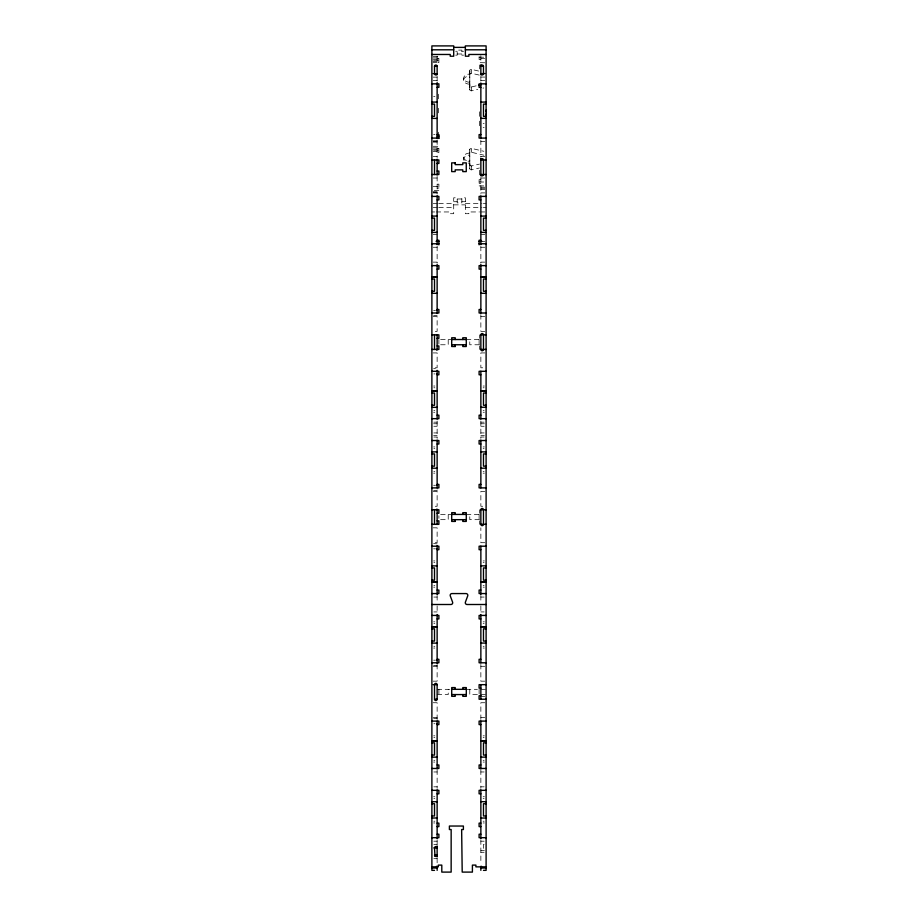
<?xml version="1.0" encoding="UTF-8"?>
<svg xmlns="http://www.w3.org/2000/svg" width="918" height="918" viewBox="0 0 918 918"><rect width="100%" height="100%" fill="white"/><g stroke="black" fill="none" stroke-linecap="round" stroke-linejoin="round"><path stroke-width="0.69" stroke-dasharray="4.59 3.44" d="M469.775 165.274L469.775 164.781A1.744 1.17 0 0 0 471.531 165.951L479.448 164.093M469.775 74.714L469.809 70.824L469.775 71.524M469.775 150.059L469.809 149.359M469.775 83.549L469.809 87.439L469.775 85.764A1.744 1.17 0 0 0 471.531 86.935L477.681 85.489M469.775 89.172L469.775 89.666A1.744 1.17 0 0 0 471.531 90.836L477.681 89.39M482.96 88.162L483.843 87.956M469.775 168.189L469.775 168.683A1.744 1.17 0 0 0 471.531 169.853L479.448 167.994M433.193 62.711L437.129 62.275M484.13 844.411L483.476 844.422L483.476 850.527M455.661 51.27L457.198 51.259M461.857 51.259L463.613 51.27M457.198 53.99L461.857 53.99M455.661 55.16L457.198 55.16L457.198 50.1L461.857 50.1L461.857 55.16L463.613 55.16M433.193 56.331L438.884 56.331L438.884 62.573L437.129 62.573M479.104 57.18L484.142 57.18M433.193 57.891L437.129 57.891M480.86 58.477L484.796 58.477M437.129 58.672L438.884 58.672M433.193 59.2L437.129 59.2M480.86 59.521L479.104 59.521L479.104 55.619M433.629 60.232L438.884 60.232M433.193 61.529L437.129 61.529M484.796 62.78L479.104 62.642L479.655 68.873M433.193 77.135L437.129 77.135M480.86 77.066L484.796 77.066M433.193 80.348L437.129 80.348M480.86 80.348L484.796 80.348M438.334 94.221L438.448 100.464M433.629 96.562L434.948 96.562M438.448 108.267L438.334 114.509M479.655 111.789L479.655 118.032M479.655 121.153L479.655 127.395M483.155 123.494L484.142 123.494M483.155 127.395L484.142 127.395M438.334 132.238L438.884 136.139M433.629 134.579L434.948 134.579M433.193 140.821L437.129 140.821M433.193 141.59L437.129 141.59M480.86 141.59L484.796 141.59M433.193 142.118L437.129 142.118M433.193 146.283L438.884 146.283L438.884 152.526L437.129 152.526M433.193 147.844L437.129 147.844M437.129 148.624L438.884 148.624M433.193 149.141L437.129 149.141M433.629 150.185L438.884 150.185M433.193 151.481L437.129 151.481M433.193 156.45L437.129 156.45M480.86 156.45L484.796 156.45M479.655 170.312L479.655 176.543M433.193 178.023L437.129 178.023M480.86 178.023L484.796 178.023M480.86 179.676L479.104 179.676L479.104 185.906L484.142 185.906M479.104 182.016L484.796 182.016M479.104 183.566L480.86 183.566M437.129 184.174L438.884 184.174L438.884 190.416L433.629 190.416M433.193 186.515L438.884 186.515M480.86 187.215L484.796 187.215M437.129 188.075L438.884 188.075M480.86 188.247L484.796 188.247M480.86 189.556L484.796 189.556M433.193 191.713L437.129 191.713M433.193 192.746L437.129 192.746M433.193 192.895L437.129 192.895M480.86 192.895L484.796 192.895M457.198 198.976L461.857 198.976M453.699 201.708L457.198 201.708M461.857 201.708L465.357 201.708M433.25 203.658L437.335 203.658M438.701 203.658L453.699 203.658M465.357 203.658L481.95 203.658M483.338 203.658L486.104 203.658M453.699 204.863L465.357 204.863M433.25 207.56L437.335 207.56M438.701 207.56L453.699 207.56M465.357 207.56L481.95 207.56M483.338 207.56L486.104 207.56M431.885 211.955L434.696 211.955M436.107 211.955L450.199 211.955L450.199 213.699L453.699 213.699L453.699 197.806L457.198 197.806L457.198 202.878L461.857 202.878L461.857 197.806L465.357 197.806L465.357 213.699L468.857 213.699L468.857 211.955L479.471 211.955M480.791 211.955L484.773 211.955M433.193 234.549L437.129 234.549M480.86 234.549L484.796 234.549M480.86 241.331L484.796 241.331M433.193 247.263L437.129 247.263M480.86 247.263L484.796 247.263M433.193 262.123L437.129 262.123M480.86 262.123L484.796 262.123M433.629 310.364L435.384 310.364M433.629 315.62L437.129 315.608M433.193 316.492L437.129 316.492L437.129 331.364L433.193 331.364M480.86 316.492L484.796 316.492M484.796 331.364L480.86 331.364L480.86 314.163M479.655 334.852L479.655 338.352M440.594 339.522L451.702 339.522M466.287 339.522L480.86 339.522M440.594 344.766L448.214 344.766L448.214 339.522M479.471 344.766L469.775 344.766L469.775 339.522M479.655 345.937L479.655 349.437M433.193 352.925L437.129 352.925L437.129 367.797L433.193 367.797M484.796 352.925L480.86 352.925L480.86 367.797L484.796 367.797M433.629 368.669L435.384 368.669M433.847 373.913L434.834 373.913M433.629 386.03L434.834 386.03M483.155 386.03L484.36 386.03M433.847 387.775L434.834 387.775M483.155 387.775L484.13 387.775M433.847 410.518L434.834 410.518M483.155 410.518L484.13 410.518M433.629 412.262L434.834 412.262M483.155 412.262L484.36 412.262M433.847 422.165L437.129 422.165M480.86 422.165L484.13 422.165M433.629 423.76L437.129 423.76M480.86 423.76L484.36 423.76M433.847 426.262L437.129 426.262M480.86 426.262L484.13 426.262M433.847 432.929L437.129 432.929M480.86 432.929L484.13 432.929M433.629 435.43L437.129 435.43M480.86 435.43L484.36 435.43M433.847 437.025L437.129 437.025M480.86 437.025L484.13 437.025M433.629 446.928L434.834 446.928M483.155 446.928L484.36 446.928M433.847 448.673L434.834 448.673M483.155 448.673L484.13 448.673M433.847 471.416L434.834 471.416M483.155 471.416L484.13 471.416M433.629 473.16L434.834 473.16M483.155 473.16L484.36 473.16M433.629 485.278L435.384 485.278M433.629 490.522L437.129 490.522L437.129 489.937M433.193 491.394L437.129 491.394L437.129 506.266L433.193 506.266M484.796 491.394L480.86 491.394L480.86 506.266L484.796 506.266M479.655 509.754L479.655 513.254M440.606 514.424L451.713 514.424M466.298 514.424L480.871 514.424M440.606 519.668L448.225 519.668L448.225 514.424M479.483 519.668L469.786 519.668L469.786 514.424M479.655 520.839L479.655 524.339M433.193 527.827L437.129 527.827L437.129 542.699L433.193 542.699M484.796 542.699L480.86 542.699L480.86 527.827M433.629 543.571L437.129 543.869M433.629 548.826L435.384 548.826M433.629 560.932L434.834 560.932M483.155 560.932L484.36 560.932M433.847 562.677L434.834 562.677M483.155 562.677L484.13 562.677M433.847 585.42L434.834 585.42M483.155 585.42L484.13 585.42M433.629 587.164L434.834 587.164M483.155 587.164L484.36 587.164M433.847 597.067L437.129 597.067M480.86 597.067L484.13 597.067M433.847 611.927L437.129 611.927M480.86 611.927L484.13 611.927M433.629 621.83L434.834 621.83M483.155 621.83L484.36 621.83M433.847 623.574L434.834 623.574M483.155 623.574L484.13 623.574M433.847 646.318L434.834 646.318M483.155 646.318L484.13 646.318M433.629 648.062L434.834 648.062M483.155 648.062L484.36 648.062M433.629 660.18L435.384 660.18M433.629 665.424L437.129 665.424M433.193 666.296L437.129 666.296M480.86 666.296L484.796 666.296M433.193 681.167L437.129 681.167L437.129 663.966M484.796 681.167L480.86 681.167L480.86 663.966M437.14 689.326L451.713 689.326M466.298 689.326L477.406 689.326M480.86 689.326L486.115 689.326M437.14 694.57L448.225 694.57L448.225 689.326M477.406 694.57L469.786 694.57L469.786 689.326M480.86 694.57L486.115 694.57M480.86 696.326L484.796 696.326M433.193 702.74L437.129 702.74L437.129 719.93M484.796 702.74L480.86 702.74L480.86 719.93M433.193 717.601L437.129 717.601M480.86 717.601L484.796 717.601M433.629 718.473L437.129 718.473M433.847 723.728L434.834 723.728M433.629 735.834L434.834 735.834M483.155 735.834L484.36 735.834M433.847 737.579L434.834 737.579M483.155 737.579L484.13 737.579M433.847 760.322L434.834 760.322M483.155 760.322L484.13 760.322M433.629 762.066L434.834 762.066M483.155 762.066L484.36 762.066M433.847 771.969L437.129 771.969M480.86 771.969L484.13 771.969M433.847 786.829L437.129 786.829M480.86 786.829L484.13 786.829M433.629 796.732L434.834 796.732M483.155 796.732L484.36 796.732M433.847 798.476L434.834 798.476M483.155 798.476L484.13 798.476M433.847 821.22L434.834 821.22M483.155 821.22L484.13 821.22M433.629 822.964L434.834 822.964M483.155 822.964L484.36 822.964M433.847 841.198L437.129 841.198M480.86 841.198L484.13 841.198M433.847 844.411L437.129 844.411M480.86 850.527L484.36 850.527M480.86 852.283L484.13 852.283M433.847 858.686L437.129 858.686M469.775 89.666L469.775 70.548A1.744 1.17 0 0 1 471.531 69.378L479.448 71.237M469.775 84.204A6.116 4.097 0 0 1 463.659 80.107L463.659 78.156A6.116 4.097 0 0 1 469.775 74.06L469.775 74.45A1.744 1.17 0 0 1 471.531 73.279L479.448 75.138M469.775 168.683L469.775 149.565A1.744 1.17 0 0 1 471.531 148.395L483.843 151.286M466.424 160.604A6.116 4.097 0 0 1 463.911 156.003A6.116 4.097 0 0 1 469.775 153.077L469.775 153.467A1.744 1.17 0 0 1 471.531 152.296L483.843 155.176M469.775 72.992L469.809 87.933M469.775 152.009L469.809 166.938L469.775 163.22A6.116 4.097 0 0 1 468.1 163.06M480.86 55.619L480.86 63.216M480.86 76.481L480.86 81.748M480.86 140.064L480.86 157.116M480.86 177.622L480.86 193.985M480.86 246.231L480.86 263.099M480.86 421.064L480.86 438.345M480.86 595.53L480.86 602.644M480.86 605.891L480.86 612.811M480.86 769.995L480.86 788.367M480.86 839.89L480.86 863.712M479.104 339.522L479.104 344.766M479.116 514.424L479.116 519.668M479.116 689.326L479.116 694.57M471.531 69.378L471.531 73.279M471.531 86.935L471.531 90.836M471.531 148.395L471.531 152.296M471.531 165.951L471.531 169.853M463.659 157.173L463.659 159.124M438.884 339.522L438.884 344.766M438.896 515.732L438.896 518.36M438.896 689.326L438.896 694.57M437.129 56.182L437.129 63.124M437.129 76.446L437.129 81.472M437.129 139.926L437.129 157.506M437.129 176.451L437.129 193.985M437.129 246.231L437.129 263.099M437.129 421.064L437.129 438.345M437.129 595.53L437.129 602.644M437.129 605.891L437.129 612.811M437.129 769.995L437.129 788.367M437.129 839.89L437.129 844.629M437.129 858.25L437.129 862.828M469.775 82.253A6.116 4.097 0 0 1 463.659 78.156M469.775 161.27A6.116 4.097 0 0 1 468.1 161.109M464.083 160.627A6.116 4.097 0 0 1 469.775 155.027M463.659 80.107A6.116 4.097 0 0 1 469.775 76.01"/><path stroke-width="1.38" d="M486.104 115.691L486.104 113.924M486.104 111.789L486.104 110.034M437.129 73.704L433.193 73.647M437.129 524.453L437.129 509.639A1.308 1.308 0 0 0 436.922 509.042M478.565 85.294L481.204 84.674M453.71 47.38L465.38 47.38M431.885 49.801L453.699 49.801M465.357 49.801L486.104 49.801M431.885 54.472L450.222 54.472L450.222 56.216L453.71 56.216L453.699 45.9L431.885 45.9L431.885 870.344L434.512 870.356M486.104 54.472L468.868 54.472L468.868 56.216L465.38 56.216L465.357 45.9L486.104 45.9L486.104 870.344L483.476 870.356M434.512 73.704L434.512 66.348L437.129 66.348L437.129 74.737M480.86 66.28L483.476 66.28L483.476 73.647A1.308 1.308 0 0 1 482.168 74.955A1.308 1.308 0 0 1 480.86 73.647L484.796 73.566M431.885 83.848L438.884 83.848L438.884 87.348L437.129 87.348M486.104 83.848L479.104 83.848L479.104 87.348L480.86 87.348M431.885 102.116L437.129 102.047M480.86 102.116L486.104 102.047M431.885 104.113L434.512 104.113L434.512 116.356L431.885 116.356M486.104 104.113L483.476 104.113L483.476 116.356L486.104 116.356M431.885 118.353L437.129 118.433M480.86 118.353L486.104 118.353M437.129 134.59L438.884 134.59L438.884 138.48M480.86 134.59L479.104 134.59L479.104 138.09L486.104 138.09M437.129 136.139L438.884 136.139M431.885 138.09L438.884 138.09M431.885 159.95L438.884 159.95L438.884 163.45L437.129 163.45M486.104 159.95L480.86 159.95A1.308 1.308 0 0 1 482.168 158.642A1.308 1.308 0 0 1 483.476 159.95L483.476 174.523A1.308 1.308 0 0 1 482.168 175.843A1.308 1.308 0 0 1 480.86 174.523L486.104 174.523M437.129 171.035L438.884 171.035L438.884 174.523L431.885 174.523M431.885 196.395L438.884 196.395L438.884 199.894L437.129 199.894M486.104 196.395L479.104 196.395L479.104 199.894L480.86 199.894M431.885 216.12L437.129 216.051M480.86 216.12L486.104 216.051M431.885 218.117L434.512 218.117L434.512 230.361L431.885 230.361M486.104 218.117L483.476 218.117L483.476 230.361L486.104 230.361M431.885 232.438L437.129 232.357M480.86 232.357L486.104 232.438M437.129 240.264L438.884 240.264L438.884 244.831M480.86 240.264L479.104 240.264L479.104 244.831M436.084 241.331L438.884 241.331M479.104 241.331L481.904 241.331M431.885 243.763L438.884 243.763M479.104 243.763L486.104 243.763M431.885 265.623L438.884 265.623L438.884 269.123L437.129 269.123M486.104 265.623L479.104 265.623L479.104 269.123L480.86 269.123M431.885 279.015L434.512 279.015L434.512 291.258L431.885 291.258M486.104 279.015L483.476 279.015L483.476 291.258L486.104 291.258M431.885 293.255L437.129 293.335M480.86 293.255L486.104 293.335M437.129 309.492L438.884 309.492L438.884 312.992L431.885 312.992M480.86 309.492L479.104 309.492L479.104 312.992L486.104 312.992M436.475 310.364L437.129 310.364M431.885 334.852L438.884 334.852L438.884 338.352L437.129 338.352M480.86 334.852A1.308 1.308 0 0 1 482.168 333.544A1.308 1.308 0 0 1 483.476 334.852L483.476 349.437A1.308 1.308 0 0 1 482.168 350.745A1.308 1.308 0 0 1 480.86 349.437L480.86 334.852L486.104 334.852M451.702 339.522L466.287 339.522M451.702 344.766L466.287 344.766M437.129 345.937L438.884 345.937L438.884 349.437L431.885 349.437M455.213 346.522L451.69 346.522L451.713 337.767L455.213 337.767L455.19 339.522M480.86 349.437L486.104 349.437M431.885 371.297L438.884 371.297L438.884 374.796L437.129 374.796M486.104 371.297L479.104 371.297L479.104 374.796L480.86 374.796M436.475 373.913L437.129 373.913M431.885 393.03L434.512 393.03L434.512 405.274L431.885 405.274M486.104 393.03L483.476 393.03L483.476 405.274L486.104 405.274M431.885 407.34L437.129 407.34M480.86 407.271L486.104 407.271M437.129 415.166L438.884 415.166L438.884 418.665L431.885 418.665M480.86 415.166L479.104 415.166L479.104 418.665L486.104 418.665M431.885 440.525L438.884 440.525L438.884 444.025L437.129 444.025M486.104 440.525L479.104 440.525L479.104 444.025L480.86 444.025M431.885 451.931L437.129 451.851M480.86 451.851L486.104 451.931M431.885 453.928L434.512 453.928L434.512 466.16L431.885 466.16M486.104 453.928L483.476 453.928L483.476 466.16L486.104 466.16M431.885 468.157L437.129 468.237M480.86 468.237L486.104 468.157M437.129 484.394L438.884 484.394L438.884 487.894L431.885 487.894M480.86 484.394L479.104 484.394L479.104 487.894L486.104 487.894M436.475 485.278L437.129 485.278M431.885 509.754L438.884 509.754L438.884 513.254L437.129 513.254M480.86 509.754A1.308 1.308 0 0 1 482.168 508.446A1.308 1.308 0 0 1 483.476 509.754L483.476 524.339A1.308 1.308 0 0 1 482.168 525.647A1.308 1.308 0 0 1 480.86 524.339L480.86 509.754L486.104 509.754M451.713 514.424L466.298 514.424M451.713 519.668L466.298 519.668M437.129 520.839L438.884 520.839L438.884 524.339L431.885 524.339M455.213 521.424L451.69 521.424L451.713 512.68L455.213 512.68L455.19 514.424M480.86 524.339L486.104 524.339M431.885 546.199L438.884 546.199L438.884 549.698L437.129 549.698M486.104 546.199L479.104 546.199L479.104 549.698L480.86 549.698M436.475 548.826L437.129 548.826M431.885 565.855L437.129 565.936M480.86 565.855L486.104 565.855M431.885 567.932L434.512 567.932L434.512 580.176L431.885 580.176M486.104 567.932L483.476 567.932L483.476 580.176L486.104 580.176M437.129 590.067L438.884 590.067L438.884 593.567L431.885 593.567M480.86 590.067L479.104 590.067L479.104 593.567L486.104 593.567M431.885 604.503L450.945 604.503A1.744 1.744 0 0 0 452.585 602.139L450.245 595.816A1.744 1.744 0 0 1 451.92 593.567L466.069 593.567A1.744 1.744 0 0 1 467.744 595.816L465.403 602.139A1.744 1.744 0 0 0 467.044 604.503L486.104 604.503M431.885 615.427L438.884 615.427L438.884 618.927L437.129 618.927M486.104 615.427L479.104 615.427L479.104 618.927L480.86 618.927M431.885 628.83L434.512 628.83L434.512 641.074L431.885 641.074M486.104 628.83L483.476 628.83L483.476 641.074L486.104 641.074M431.885 643.07L437.129 643.139M480.86 643.07L486.104 643.07M437.129 659.296L438.884 659.296L438.884 662.796L431.885 662.796M480.86 659.296L479.104 659.296L479.104 662.796L486.104 662.796M436.475 660.18L437.129 660.18M433.193 684.667L437.129 684.667L437.129 699.241A1.308 1.308 0 0 1 435.82 700.549A1.308 1.308 0 0 1 434.512 699.241L434.512 684.667A1.308 1.308 0 0 1 435.82 683.348A1.308 1.308 0 0 1 437.129 684.667M486.104 684.667L479.104 684.667L479.104 688.156L480.86 688.156M451.713 689.326L466.298 689.326M451.713 694.57L466.298 694.57M480.86 695.741L479.104 695.741L479.104 699.241L486.104 699.241M434.512 699.241L437.129 699.241M431.885 721.1L438.884 721.1L438.884 724.6L437.129 724.6M486.104 721.1L479.104 721.1L479.104 724.6L480.86 724.6M436.475 723.728L437.129 723.728M431.885 740.757L437.129 740.757M480.86 740.757L486.104 740.757M431.885 740.837L437.129 740.837M480.86 740.837L486.104 740.837M431.885 742.834L434.512 742.834L434.512 755.078L431.885 755.078M486.104 742.834L483.476 742.834L483.476 755.078L486.104 755.078M431.885 757.143L437.129 757.143M480.86 757.143L486.104 757.143M437.129 764.969L438.884 764.969L438.884 768.469L431.885 768.469M480.86 764.969L479.104 764.969L479.104 768.469L486.104 768.469M431.885 790.329L438.884 790.329L438.884 793.829L437.129 793.829M486.104 790.329L479.104 790.329L479.104 793.829L480.86 793.829M431.885 801.735L437.129 801.735M480.86 801.655L486.104 801.735M431.885 803.732L434.512 803.732L434.512 815.976L431.885 815.976M486.104 803.732L483.476 803.732L483.476 815.976L486.104 815.976M431.885 818.041L437.129 817.972M480.86 818.041L486.104 818.041M437.129 823.125L438.884 823.125L438.884 826.625L437.129 826.625M480.86 823.125L479.104 823.125L479.104 826.625L480.86 826.625M437.129 834.21L438.884 834.21L438.884 837.698L431.885 837.698M480.86 834.21L479.104 834.21L479.104 837.698L486.104 837.698M433.847 847.911L437.129 847.911A1.308 1.308 0 0 0 435.82 846.591A1.308 1.308 0 0 0 434.512 847.911L434.994 856.276M434.512 855.197L437.129 855.197M436.475 866.351L437.129 866.351L437.129 870.344M481.514 866.351L480.86 866.351L480.86 870.344M431.885 866.856L438.299 866.856L438.299 865.1L441.799 865.1L441.799 872.1L451.151 872.1L451.151 829.539L449.395 829.539L449.395 826.039L463.395 826.039L463.395 829.539L461.639 829.539L462.202 872.1L472.403 872.1L472.403 865.1L475.903 865.1L475.903 866.856L486.104 866.856M431.885 868.015L437.129 868.015M480.86 868.015L486.104 868.015M437.129 334.737L437.129 349.551A1.308 1.308 0 0 1 436.842 350.263M437.129 66.291L437.129 66.348A1.308 1.308 0 0 0 435.82 65.04A1.308 1.308 0 0 0 434.512 66.348M480.86 64.742L480.86 74.874M480.86 82.964L480.86 138.09M480.86 158.424L480.86 175.843M480.86 195.959L480.86 244.636M480.86 264.51L480.86 312.992M480.86 371.297L480.86 419.101M480.86 440.089L480.86 487.894M480.86 546.199L480.86 594.439M480.86 614.555L480.86 662.796M480.86 684.667L480.86 699.241M480.86 721.1L480.86 768.905M480.86 789.893L480.86 838.582M462.775 339.522L462.798 337.767L466.298 337.767L466.264 346.522L462.775 346.522L462.798 344.766M462.775 514.424L462.798 512.68L466.298 512.68L466.264 521.424L462.775 521.424L462.798 519.668M462.798 689.326L462.798 687.582L466.298 687.582L466.298 696.326L462.798 696.326L462.798 694.57M455.213 344.766L455.19 346.522M455.213 519.668L455.19 521.424M455.213 689.326L455.213 687.582L451.713 687.582L451.713 696.326L455.213 696.326L455.213 694.57M437.129 82.574L437.129 138.159M437.129 159.193L437.129 174.971M437.129 195.798L437.129 244.636M437.129 264.51L437.129 313.474M437.129 370.333L437.129 419.101M437.129 440.089L437.129 487.894M437.129 545.717L437.129 594.439M437.129 614.555L437.129 663.278M437.129 721.1L437.129 768.905M437.129 789.893L437.129 838.582M437.129 845.937L437.129 856.942M434.512 159.95L434.512 174.523M434.512 334.852L434.512 349.437M434.512 509.754L434.512 524.339M437.22 855.427A1.331 1.331 0 0 1 435.086 856.161M480.86 66.348A1.308 1.308 0 0 1 482.168 65.04A1.308 1.308 0 0 1 483.476 66.348M437.129 73.647A1.308 1.308 0 0 1 435.82 74.955A1.308 1.308 0 0 1 434.512 73.647M455.19 162.865L451.69 162.865L451.69 171.609L455.19 171.609L455.19 169.864L462.775 169.864L462.775 171.609L466.264 171.609L466.264 162.865L462.775 162.865L462.775 164.62L455.19 164.62L455.19 162.865M437.129 276.949L431.885 276.949L437.129 277.018M486.104 276.949L480.86 276.949L486.104 277.018M437.129 390.953L431.885 390.953L437.129 391.034M486.104 390.953L480.86 390.953L486.104 391.034M437.129 582.173L431.885 582.173L437.129 582.241M486.104 582.173L480.86 582.173L486.104 582.241M437.129 626.753L431.885 626.753L437.129 626.833M486.104 626.753L480.86 626.753L486.104 626.833"/></g></svg>
